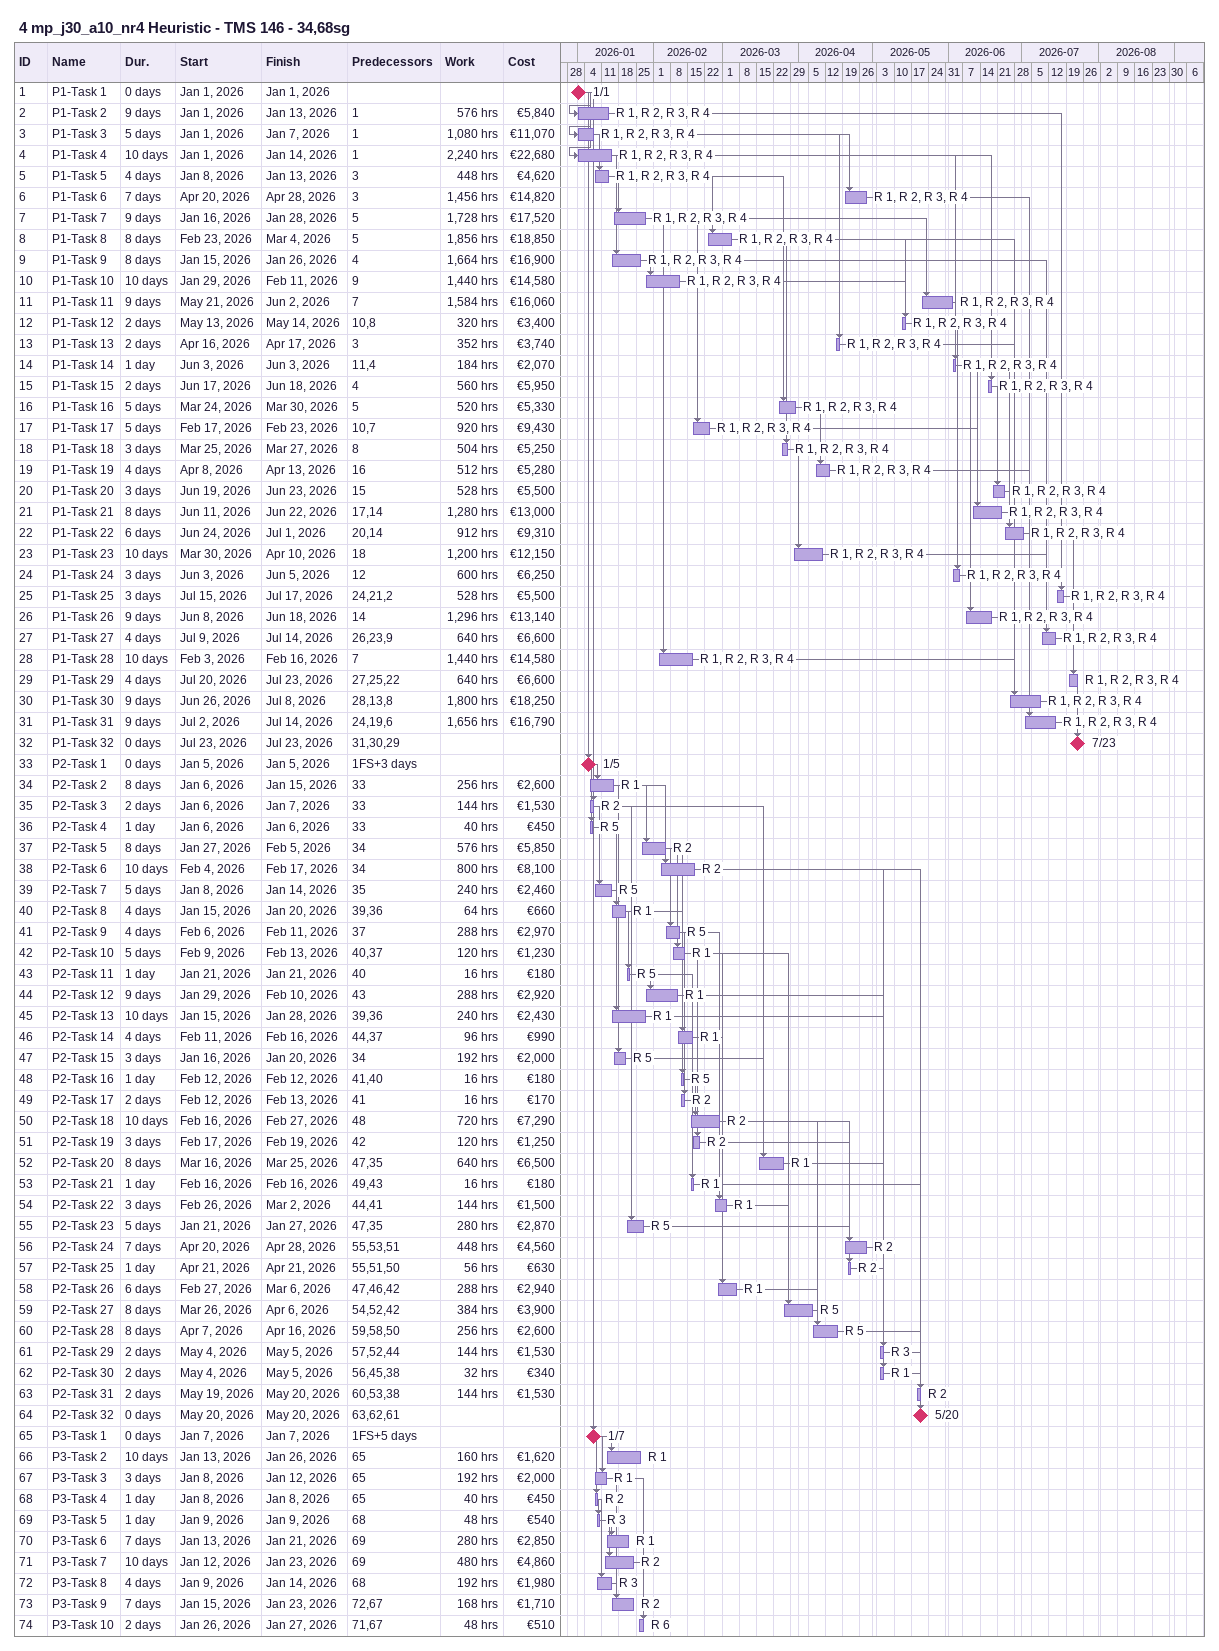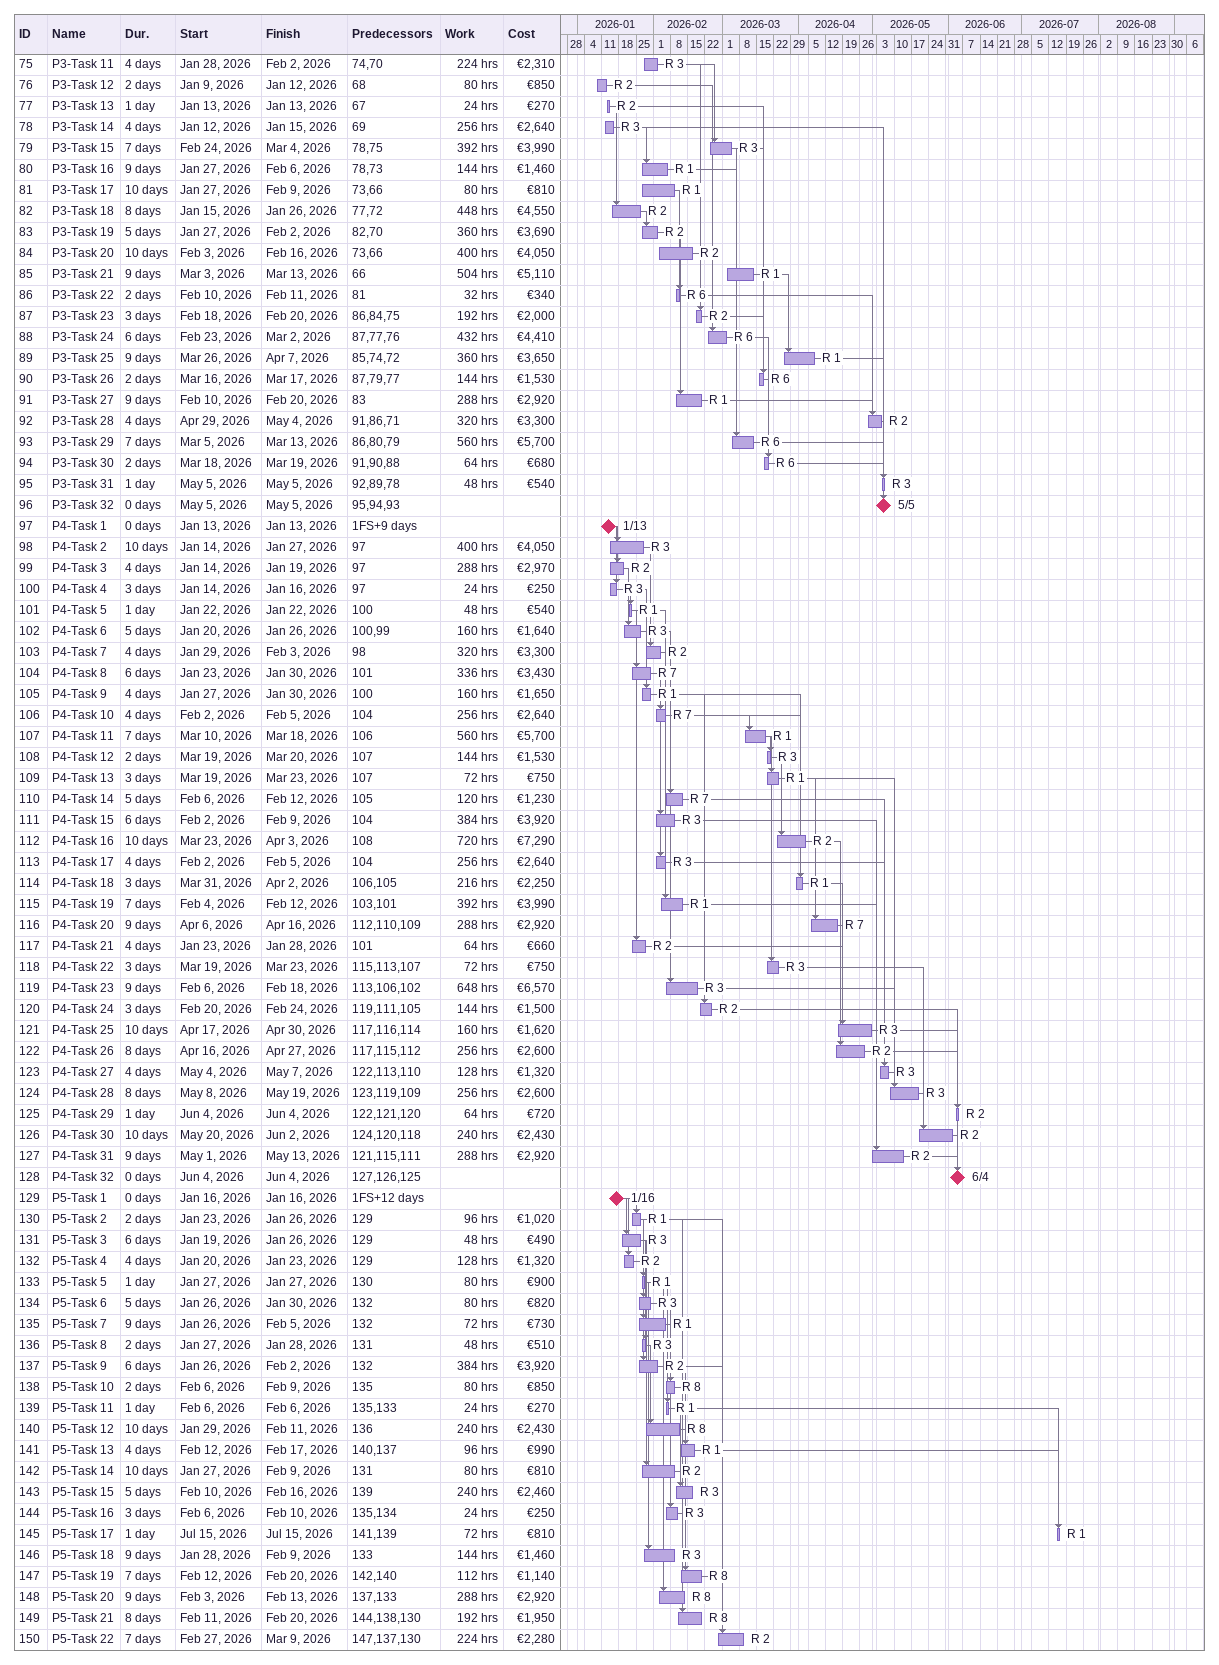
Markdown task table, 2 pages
4 mp_j30_a10_nr4 Heuristic - TMS 146 - 34,68sg

| ID | Task | Duration | Start | Finish | Predecessors | Resources | Work (h) | Cost (€) |
|---|---|---|---|---|---|---|---|---|
| 1 | P1-Task 1 | 0d | 2026-01-01 | 2026-01-01 |  |  |  |  |
| 2 | P1-Task 2 | 9d | 2026-01-01 | 2026-01-13 | 1 | R 1, R 2, R 3, R 4 | 576 | 5840 |
| 3 | P1-Task 3 | 5d | 2026-01-01 | 2026-01-07 | 1 | R 1, R 2, R 3, R 4 | 1080 | 11070 |
| 4 | P1-Task 4 | 10d | 2026-01-01 | 2026-01-14 | 1 | R 1, R 2, R 3, R 4 | 2240 | 22680 |
| 5 | P1-Task 5 | 4d | 2026-01-08 | 2026-01-13 | 3 | R 1, R 2, R 3, R 4 | 448 | 4620 |
| 6 | P1-Task 6 | 7d | 2026-04-20 | 2026-04-28 | 3 | R 1, R 2, R 3, R 4 | 1456 | 14820 |
| 7 | P1-Task 7 | 9d | 2026-01-16 | 2026-01-28 | 5 | R 1, R 2, R 3, R 4 | 1728 | 17520 |
| 8 | P1-Task 8 | 8d | 2026-02-23 | 2026-03-04 | 5 | R 1, R 2, R 3, R 4 | 1856 | 18850 |
| 9 | P1-Task 9 | 8d | 2026-01-15 | 2026-01-26 | 4 | R 1, R 2, R 3, R 4 | 1664 | 16900 |
| 10 | P1-Task 10 | 10d | 2026-01-29 | 2026-02-11 | 9 | R 1, R 2, R 3, R 4 | 1440 | 14580 |
| 11 | P1-Task 11 | 9d | 2026-05-21 | 2026-06-02 | 7 | R 1, R 2, R 3, R 4 | 1584 | 16060 |
| 12 | P1-Task 12 | 2d | 2026-05-13 | 2026-05-14 | 10, 8 | R 1, R 2, R 3, R 4 | 320 | 3400 |
| 13 | P1-Task 13 | 2d | 2026-04-16 | 2026-04-17 | 3 | R 1, R 2, R 3, R 4 | 352 | 3740 |
| 14 | P1-Task 14 | 1d | 2026-06-03 | 2026-06-03 | 11, 4 | R 1, R 2, R 3, R 4 | 184 | 2070 |
| 15 | P1-Task 15 | 2d | 2026-06-17 | 2026-06-18 | 4 | R 1, R 2, R 3, R 4 | 560 | 5950 |
| 16 | P1-Task 16 | 5d | 2026-03-24 | 2026-03-30 | 5 | R 1, R 2, R 3, R 4 | 520 | 5330 |
| 17 | P1-Task 17 | 5d | 2026-02-17 | 2026-02-23 | 10, 7 | R 1, R 2, R 3, R 4 | 920 | 9430 |
| 18 | P1-Task 18 | 3d | 2026-03-25 | 2026-03-27 | 8 | R 1, R 2, R 3, R 4 | 504 | 5250 |
| 19 | P1-Task 19 | 4d | 2026-04-08 | 2026-04-13 | 16 | R 1, R 2, R 3, R 4 | 512 | 5280 |
| 20 | P1-Task 20 | 3d | 2026-06-19 | 2026-06-23 | 15 | R 1, R 2, R 3, R 4 | 528 | 5500 |
| 21 | P1-Task 21 | 8d | 2026-06-11 | 2026-06-22 | 17, 14 | R 1, R 2, R 3, R 4 | 1280 | 13000 |
| 22 | P1-Task 22 | 6d | 2026-06-24 | 2026-07-01 | 20, 14 | R 1, R 2, R 3, R 4 | 912 | 9310 |
| 23 | P1-Task 23 | 10d | 2026-03-30 | 2026-04-10 | 18 | R 1, R 2, R 3, R 4 | 1200 | 12150 |
| 24 | P1-Task 24 | 3d | 2026-06-03 | 2026-06-05 | 12 | R 1, R 2, R 3, R 4 | 600 | 6250 |
| 25 | P1-Task 25 | 3d | 2026-07-15 | 2026-07-17 | 24, 21, 2 | R 1, R 2, R 3, R 4 | 528 | 5500 |
| 26 | P1-Task 26 | 9d | 2026-06-08 | 2026-06-18 | 14 | R 1, R 2, R 3, R 4 | 1296 | 13140 |
| 27 | P1-Task 27 | 4d | 2026-07-09 | 2026-07-14 | 26, 23, 9 | R 1, R 2, R 3, R 4 | 640 | 6600 |
| 28 | P1-Task 28 | 10d | 2026-02-03 | 2026-02-16 | 7 | R 1, R 2, R 3, R 4 | 1440 | 14580 |
| 29 | P1-Task 29 | 4d | 2026-07-20 | 2026-07-23 | 27, 25, 22 | R 1, R 2, R 3, R 4 | 640 | 6600 |
| 30 | P1-Task 30 | 9d | 2026-06-26 | 2026-07-08 | 28, 13, 8 | R 1, R 2, R 3, R 4 | 1800 | 18250 |
| 31 | P1-Task 31 | 9d | 2026-07-02 | 2026-07-14 | 24, 19, 6 | R 1, R 2, R 3, R 4 | 1656 | 16790 |
| 32 | P1-Task 32 | 0d | 2026-07-23 | 2026-07-23 | 31, 30, 29 |  |  |  |
| 33 | P2-Task 1 | 0d | 2026-01-05 | 2026-01-05 | 1FS+3d |  |  |  |
| 34 | P2-Task 2 | 8d | 2026-01-06 | 2026-01-15 | 33 | R 1 | 256 | 2600 |
| 35 | P2-Task 3 | 2d | 2026-01-06 | 2026-01-07 | 33 | R 2 | 144 | 1530 |
| 36 | P2-Task 4 | 1d | 2026-01-06 | 2026-01-06 | 33 | R 5 | 40 | 450 |
| 37 | P2-Task 5 | 8d | 2026-01-27 | 2026-02-05 | 34 | R 2 | 576 | 5850 |
| 38 | P2-Task 6 | 10d | 2026-02-04 | 2026-02-17 | 34 | R 2 | 800 | 8100 |
| 39 | P2-Task 7 | 5d | 2026-01-08 | 2026-01-14 | 35 | R 5 | 240 | 2460 |
| 40 | P2-Task 8 | 4d | 2026-01-15 | 2026-01-20 | 39, 36 | R 1 | 64 | 660 |
| 41 | P2-Task 9 | 4d | 2026-02-06 | 2026-02-11 | 37 | R 5 | 288 | 2970 |
| 42 | P2-Task 10 | 5d | 2026-02-09 | 2026-02-13 | 40, 37 | R 1 | 120 | 1230 |
| 43 | P2-Task 11 | 1d | 2026-01-21 | 2026-01-21 | 40 | R 5 | 16 | 180 |
| 44 | P2-Task 12 | 9d | 2026-01-29 | 2026-02-10 | 43 | R 1 | 288 | 2920 |
| 45 | P2-Task 13 | 10d | 2026-01-15 | 2026-01-28 | 39, 36 | R 1 | 240 | 2430 |
| 46 | P2-Task 14 | 4d | 2026-02-11 | 2026-02-16 | 44, 37 | R 1 | 96 | 990 |
| 47 | P2-Task 15 | 3d | 2026-01-16 | 2026-01-20 | 34 | R 5 | 192 | 2000 |
| 48 | P2-Task 16 | 1d | 2026-02-12 | 2026-02-12 | 41, 40 | R 5 | 16 | 180 |
| 49 | P2-Task 17 | 2d | 2026-02-12 | 2026-02-13 | 41 | R 2 | 16 | 170 |
| 50 | P2-Task 18 | 10d | 2026-02-16 | 2026-02-27 | 48 | R 2 | 720 | 7290 |
| 51 | P2-Task 19 | 3d | 2026-02-17 | 2026-02-19 | 42 | R 2 | 120 | 1250 |
| 52 | P2-Task 20 | 8d | 2026-03-16 | 2026-03-25 | 47, 35 | R 1 | 640 | 6500 |
| 53 | P2-Task 21 | 1d | 2026-02-16 | 2026-02-16 | 49, 43 | R 1 | 16 | 180 |
| 54 | P2-Task 22 | 3d | 2026-02-26 | 2026-03-02 | 44, 41 | R 1 | 144 | 1500 |
| 55 | P2-Task 23 | 5d | 2026-01-21 | 2026-01-27 | 47, 35 | R 5 | 280 | 2870 |
| 56 | P2-Task 24 | 7d | 2026-04-20 | 2026-04-28 | 55, 53, 51 | R 2 | 448 | 4560 |
| 57 | P2-Task 25 | 1d | 2026-04-21 | 2026-04-21 | 55, 51, 50 | R 2 | 56 | 630 |
| 58 | P2-Task 26 | 6d | 2026-02-27 | 2026-03-06 | 47, 46, 42 | R 1 | 288 | 2940 |
| 59 | P2-Task 27 | 8d | 2026-03-26 | 2026-04-06 | 54, 52, 42 | R 5 | 384 | 3900 |
| 60 | P2-Task 28 | 8d | 2026-04-07 | 2026-04-16 | 59, 58, 50 | R 5 | 256 | 2600 |
| 61 | P2-Task 29 | 2d | 2026-05-04 | 2026-05-05 | 57, 52, 44 | R 3 | 144 | 1530 |
| 62 | P2-Task 30 | 2d | 2026-05-04 | 2026-05-05 | 56, 45, 38 | R 1 | 32 | 340 |
| 63 | P2-Task 31 | 2d | 2026-05-19 | 2026-05-20 | 60, 53, 38 | R 2 | 144 | 1530 |
| 64 | P2-Task 32 | 0d | 2026-05-20 | 2026-05-20 | 63, 62, 61 |  |  |  |
| 65 | P3-Task 1 | 0d | 2026-01-07 | 2026-01-07 | 1FS+5d |  |  |  |
| 66 | P3-Task 2 | 10d | 2026-01-13 | 2026-01-26 | 65 | R 1 | 160 | 1620 |
| 67 | P3-Task 3 | 3d | 2026-01-08 | 2026-01-12 | 65 | R 1 | 192 | 2000 |
| 68 | P3-Task 4 | 1d | 2026-01-08 | 2026-01-08 | 65 | R 2 | 40 | 450 |
| 69 | P3-Task 5 | 1d | 2026-01-09 | 2026-01-09 | 68 | R 3 | 48 | 540 |
| 70 | P3-Task 6 | 7d | 2026-01-13 | 2026-01-21 | 69 | R 1 | 280 | 2850 |
| 71 | P3-Task 7 | 10d | 2026-01-12 | 2026-01-23 | 69 | R 2 | 480 | 4860 |
| 72 | P3-Task 8 | 4d | 2026-01-09 | 2026-01-14 | 68 | R 3 | 192 | 1980 |
| 73 | P3-Task 9 | 7d | 2026-01-15 | 2026-01-23 | 72, 67 | R 2 | 168 | 1710 |
| 74 | P3-Task 10 | 2d | 2026-01-26 | 2026-01-27 | 71, 67 | R 6 | 48 | 510 |
| 75 | P3-Task 11 | 4d | 2026-01-28 | 2026-02-02 | 74, 70 | R 3 | 224 | 2310 |
| 76 | P3-Task 12 | 2d | 2026-01-09 | 2026-01-12 | 68 | R 2 | 80 | 850 |
| 77 | P3-Task 13 | 1d | 2026-01-13 | 2026-01-13 | 67 | R 2 | 24 | 270 |
| 78 | P3-Task 14 | 4d | 2026-01-12 | 2026-01-15 | 69 | R 3 | 256 | 2640 |
| 79 | P3-Task 15 | 7d | 2026-02-24 | 2026-03-04 | 78, 75 | R 3 | 392 | 3990 |
| 80 | P3-Task 16 | 9d | 2026-01-27 | 2026-02-06 | 78, 73 | R 1 | 144 | 1460 |
| 81 | P3-Task 17 | 10d | 2026-01-27 | 2026-02-09 | 73, 66 | R 1 | 80 | 810 |
| 82 | P3-Task 18 | 8d | 2026-01-15 | 2026-01-26 | 77, 72 | R 2 | 448 | 4550 |
| 83 | P3-Task 19 | 5d | 2026-01-27 | 2026-02-02 | 82, 70 | R 2 | 360 | 3690 |
| 84 | P3-Task 20 | 10d | 2026-02-03 | 2026-02-16 | 73, 66 | R 2 | 400 | 4050 |
| 85 | P3-Task 21 | 9d | 2026-03-03 | 2026-03-13 | 66 | R 1 | 504 | 5110 |
| 86 | P3-Task 22 | 2d | 2026-02-10 | 2026-02-11 | 81 | R 6 | 32 | 340 |
| 87 | P3-Task 23 | 3d | 2026-02-18 | 2026-02-20 | 86, 84, 75 | R 2 | 192 | 2000 |
| 88 | P3-Task 24 | 6d | 2026-02-23 | 2026-03-02 | 87, 77, 76 | R 6 | 432 | 4410 |
| 89 | P3-Task 25 | 9d | 2026-03-26 | 2026-04-07 | 85, 74, 72 | R 1 | 360 | 3650 |
| 90 | P3-Task 26 | 2d | 2026-03-16 | 2026-03-17 | 87, 79, 77 | R 6 | 144 | 1530 |
| 91 | P3-Task 27 | 9d | 2026-02-10 | 2026-02-20 | 83 | R 1 | 288 | 2920 |
| 92 | P3-Task 28 | 4d | 2026-04-29 | 2026-05-04 | 91, 86, 71 | R 2 | 320 | 3300 |
| 93 | P3-Task 29 | 7d | 2026-03-05 | 2026-03-13 | 86, 80, 79 | R 6 | 560 | 5700 |
| 94 | P3-Task 30 | 2d | 2026-03-18 | 2026-03-19 | 91, 90, 88 | R 6 | 64 | 680 |
| 95 | P3-Task 31 | 1d | 2026-05-05 | 2026-05-05 | 92, 89, 78 | R 3 | 48 | 540 |
| 96 | P3-Task 32 | 0d | 2026-05-05 | 2026-05-05 | 95, 94, 93 |  |  |  |
| 97 | P4-Task 1 | 0d | 2026-01-13 | 2026-01-13 | 1FS+9d |  |  |  |
| 98 | P4-Task 2 | 10d | 2026-01-14 | 2026-01-27 | 97 | R 3 | 400 | 4050 |
| 99 | P4-Task 3 | 4d | 2026-01-14 | 2026-01-19 | 97 | R 2 | 288 | 2970 |
| 100 | P4-Task 4 | 3d | 2026-01-14 | 2026-01-16 | 97 | R 3 | 24 | 250 |
| 101 | P4-Task 5 | 1d | 2026-01-22 | 2026-01-22 | 100 | R 1 | 48 | 540 |
| 102 | P4-Task 6 | 5d | 2026-01-20 | 2026-01-26 | 100, 99 | R 3 | 160 | 1640 |
| 103 | P4-Task 7 | 4d | 2026-01-29 | 2026-02-03 | 98 | R 2 | 320 | 3300 |
| 104 | P4-Task 8 | 6d | 2026-01-23 | 2026-01-30 | 101 | R 7 | 336 | 3430 |
| 105 | P4-Task 9 | 4d | 2026-01-27 | 2026-01-30 | 100 | R 1 | 160 | 1650 |
| 106 | P4-Task 10 | 4d | 2026-02-02 | 2026-02-05 | 104 | R 7 | 256 | 2640 |
| 107 | P4-Task 11 | 7d | 2026-03-10 | 2026-03-18 | 106 | R 1 | 560 | 5700 |
| 108 | P4-Task 12 | 2d | 2026-03-19 | 2026-03-20 | 107 | R 3 | 144 | 1530 |
| 109 | P4-Task 13 | 3d | 2026-03-19 | 2026-03-23 | 107 | R 1 | 72 | 750 |
| 110 | P4-Task 14 | 5d | 2026-02-06 | 2026-02-12 | 105 | R 7 | 120 | 1230 |
| 111 | P4-Task 15 | 6d | 2026-02-02 | 2026-02-09 | 104 | R 3 | 384 | 3920 |
| 112 | P4-Task 16 | 10d | 2026-03-23 | 2026-04-03 | 108 | R 2 | 720 | 7290 |
| 113 | P4-Task 17 | 4d | 2026-02-02 | 2026-02-05 | 104 | R 3 | 256 | 2640 |
| 114 | P4-Task 18 | 3d | 2026-03-31 | 2026-04-02 | 106, 105 | R 1 | 216 | 2250 |
| 115 | P4-Task 19 | 7d | 2026-02-04 | 2026-02-12 | 103, 101 | R 1 | 392 | 3990 |
| 116 | P4-Task 20 | 9d | 2026-04-06 | 2026-04-16 | 112, 110, 109 | R 7 | 288 | 2920 |
| 117 | P4-Task 21 | 4d | 2026-01-23 | 2026-01-28 | 101 | R 2 | 64 | 660 |
| 118 | P4-Task 22 | 3d | 2026-03-19 | 2026-03-23 | 115, 113, 107 | R 3 | 72 | 750 |
| 119 | P4-Task 23 | 9d | 2026-02-06 | 2026-02-18 | 113, 106, 102 | R 3 | 648 | 6570 |
| 120 | P4-Task 24 | 3d | 2026-02-20 | 2026-02-24 | 119, 111, 105 | R 2 | 144 | 1500 |
| 121 | P4-Task 25 | 10d | 2026-04-17 | 2026-04-30 | 117, 116, 114 | R 3 | 160 | 1620 |
| 122 | P4-Task 26 | 8d | 2026-04-16 | 2026-04-27 | 117, 115, 112 | R 2 | 256 | 2600 |
| 123 | P4-Task 27 | 4d | 2026-05-04 | 2026-05-07 | 122, 113, 110 | R 3 | 128 | 1320 |
| 124 | P4-Task 28 | 8d | 2026-05-08 | 2026-05-19 | 123, 119, 109 | R 3 | 256 | 2600 |
| 125 | P4-Task 29 | 1d | 2026-06-04 | 2026-06-04 | 122, 121, 120 | R 2 | 64 | 720 |
| 126 | P4-Task 30 | 10d | 2026-05-20 | 2026-06-02 | 124, 120, 118 | R 2 | 240 | 2430 |
| 127 | P4-Task 31 | 9d | 2026-05-01 | 2026-05-13 | 121, 115, 111 | R 2 | 288 | 2920 |
| 128 | P4-Task 32 | 0d | 2026-06-04 | 2026-06-04 | 127, 126, 125 |  |  |  |
| 129 | P5-Task 1 | 0d | 2026-01-16 | 2026-01-16 | 1FS+12d |  |  |  |
| 130 | P5-Task 2 | 2d | 2026-01-23 | 2026-01-26 | 129 | R 1 | 96 | 1020 |
| 131 | P5-Task 3 | 6d | 2026-01-19 | 2026-01-26 | 129 | R 3 | 48 | 490 |
| 132 | P5-Task 4 | 4d | 2026-01-20 | 2026-01-23 | 129 | R 2 | 128 | 1320 |
| 133 | P5-Task 5 | 1d | 2026-01-27 | 2026-01-27 | 130 | R 1 | 80 | 900 |
| 134 | P5-Task 6 | 5d | 2026-01-26 | 2026-01-30 | 132 | R 3 | 80 | 820 |
| 135 | P5-Task 7 | 9d | 2026-01-26 | 2026-02-05 | 132 | R 1 | 72 | 730 |
| 136 | P5-Task 8 | 2d | 2026-01-27 | 2026-01-28 | 131 | R 3 | 48 | 510 |
| 137 | P5-Task 9 | 6d | 2026-01-26 | 2026-02-02 | 132 | R 2 | 384 | 3920 |
| 138 | P5-Task 10 | 2d | 2026-02-06 | 2026-02-09 | 135 | R 8 | 80 | 850 |
| 139 | P5-Task 11 | 1d | 2026-02-06 | 2026-02-06 | 135, 133 | R 1 | 24 | 270 |
| 140 | P5-Task 12 | 10d | 2026-01-29 | 2026-02-11 | 136 | R 8 | 240 | 2430 |
| 141 | P5-Task 13 | 4d | 2026-02-12 | 2026-02-17 | 140, 137 | R 1 | 96 | 990 |
| 142 | P5-Task 14 | 10d | 2026-01-27 | 2026-02-09 | 131 | R 2 | 80 | 810 |
| 143 | P5-Task 15 | 5d | 2026-02-10 | 2026-02-16 | 139 | R 3 | 240 | 2460 |
| 144 | P5-Task 16 | 3d | 2026-02-06 | 2026-02-10 | 135, 134 | R 3 | 24 | 250 |
| 145 | P5-Task 17 | 1d | 2026-07-15 | 2026-07-15 | 141, 139 | R 1 | 72 | 810 |
| 146 | P5-Task 18 | 9d | 2026-01-28 | 2026-02-09 | 133 | R 3 | 144 | 1460 |
| 147 | P5-Task 19 | 7d | 2026-02-12 | 2026-02-20 | 142, 140 | R 8 | 112 | 1140 |
| 148 | P5-Task 20 | 9d | 2026-02-03 | 2026-02-13 | 137, 133 | R 8 | 288 | 2920 |
| 149 | P5-Task 21 | 8d | 2026-02-11 | 2026-02-20 | 144, 138, 130 | R 8 | 192 | 1950 |
| 150 | P5-Task 22 | 7d | 2026-02-27 | 2026-03-09 | 147, 137, 130 | R 2 | 224 | 2280 |
